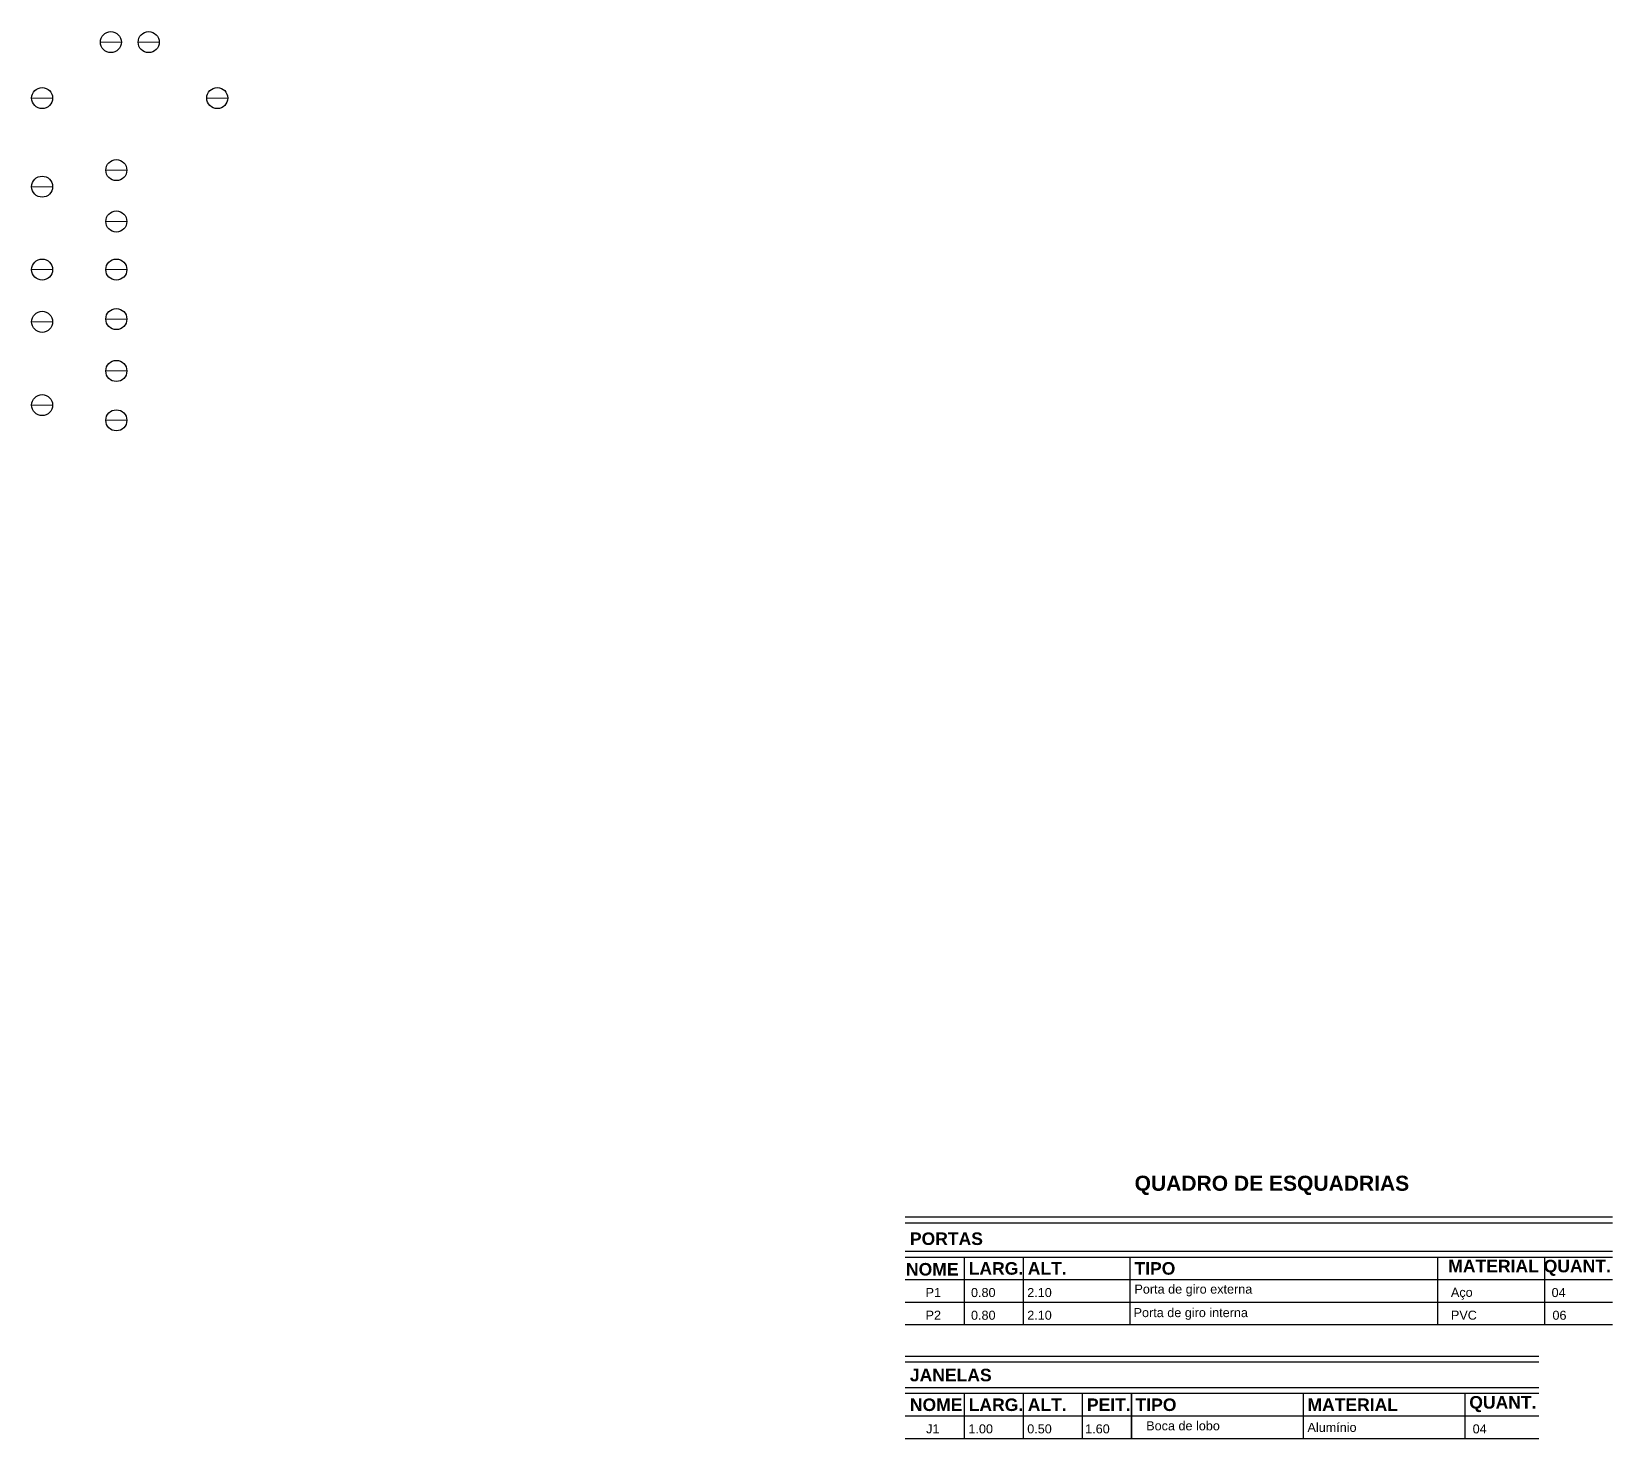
# Model space of a CAD drawing. Extents: x 3377 to 3790, y 1673 to 1846.
# Drawn here: x 3593.66 to 3631.19, y 1685.64 to 1719.04 of the extents above; entities that cross this region are included whole.
import ezdxf
from ezdxf.enums import TextEntityAlignment as Align

# ---------------------------------------------------------------- set-up
doc = ezdxf.new("R2010")
doc.units = 0
doc.header["$LTSCALE"] = 2
doc.layers.add('. TEXTO', color=7, linetype='Continuous', lineweight=0)
for name, color, linetype in [('F-VT-GREIDE', 6, 'Continuous'), ('PDF2_0', 7, 'Continuous'), ('PDF2_Text', 7, 'Continuous')]:
    doc.layers.add(name, color=color, linetype=linetype)
doc.styles.add('PDF Arial', font='arial.ttf')
doc.styles.add('PDF Arial Bold', font='arialbd.ttf')
doc.styles.add('REGUA-80', font='arial.ttf', dxfattribs={"height": 0.005})

# ---------------------------------------------------------------- blocks, each defined once
blk = doc.blocks.new('A$C6e3d451d')
at = {"layer": '. TEXTO'}
for p, q in [((1.632, 33.154), (2.132, 33.154)), ((2.53, 33.154), (3.03, 33.154)), ((0, 31.825), (0.5, 31.825)), ((4.158, 31.825), (4.658, 31.825)), ((0, 29.722), (0.5, 29.722)), ((0, 27.753), (0.5, 27.753)), ((0, 26.512), (0.5, 26.512)), ((0, 24.535), (0.5, 24.535))]:
    blk.add_line(p, q, dxfattribs=at)
at = {"layer": '. TEXTO', "color": 1}
for p, q in [((1.762, 30.115), (2.262, 30.115)), ((1.762, 28.895), (2.262, 28.895)), ((1.762, 27.753), (2.262, 27.753)), ((1.762, 26.578), (2.262, 26.578)), ((1.762, 25.346), (2.262, 25.346)), ((1.762, 24.174), (2.262, 24.174))]:
    blk.add_line(p, q, dxfattribs=at)
for centre in [(1.882, 33.154), (2.78, 33.154), (0.25, 31.825), (4.408, 31.825), (0.25, 29.722), (0.25, 27.753), (0.25, 26.512), (0.25, 24.535)]:
    blk.add_circle(centre, 0.25)
at = {"color": 1}
for centre in [(2.012, 30.115), (2.012, 28.895), (2.012, 27.753), (2.012, 26.578), (2.012, 25.346), (2.012, 24.174)]:
    blk.add_circle(centre, 0.25, dxfattribs=at)
at = {"layer": 'PDF2_0', "lineweight": 25}
for points in [[(20.74, 5.259), (37.532, 5.259)], [(20.74, 5.12), (37.532, 5.12)], [(20.74, 4.447), (37.532, 4.447)], [(20.74, 4.307), (37.532, 4.307)], [(22.143, 4.307), (22.143, 2.705)], [(23.539, 4.307), (23.539, 2.705)], [(26.078, 4.307), (26.078, 2.705)], [(33.384, 4.307), (33.384, 2.705)], [(35.924, 4.307), (35.924, 2.705)], [(20.74, 3.775), (37.532, 3.775)], [(20.74, 3.237), (37.532, 3.237)], [(20.74, 2.705), (37.532, 2.705)], [(20.74, 1.954), (35.789, 1.954)], [(20.74, 1.815), (35.789, 1.815)], [(20.74, 1.21), (35.789, 1.21)], [(20.74, 1.07), (35.783, 1.07)], [(22.143, 1.07), (22.143, 0)], [(23.539, 1.07), (23.539, 0)], [(24.942, 1.07), (24.942, 0)], [(30.187, 1.07), (30.187, 0)], [(34.029, 1.07), (34.029, 0)], [(20.74, 0.538), (35.783, 0.538)], [(20.74, 0), (35.789, 0)]]:
    blk.add_lwpolyline(points, dxfattribs=at)
blk.add_lwpolyline([(26.117, 0), (26.117, 1.07)], close=True, dxfattribs=at)
at = {"layer": '. TEXTO', "color": 3, "style": 'REGUA-80'}
for tag, p in [('01', (1.884, 32.956)), ('P', (1.865, 33.188)), ('01', (2.783, 32.956)), ('P', (2.763, 33.188)), ('J', (0.233, 31.859)), ('J', (4.391, 31.859)), ('01', (0.252, 31.627)), ('01', (4.41, 31.627)), ('02', (2.014, 29.917)), ('P', (1.994, 30.149)), ('01', (0.252, 29.524)), ('J', (0.233, 29.756)), ('P', (1.994, 28.929)), ('02', (2.014, 28.697)), ('P', (0.233, 27.787)), ('P', (1.994, 27.787)), ('01', (0.252, 27.555)), ('02', (2.014, 27.555)), ('P', (0.233, 26.546)), ('P', (1.994, 26.612)), ('01', (0.252, 26.314)), ('02', (2.014, 26.38)), ('P', (1.994, 25.38)), ('02', (2.014, 25.148)), ('01', (0.252, 24.337)), ('J', (0.233, 24.569)), ('02', (2.014, 23.976)), ('P', (1.994, 24.208))]:
    blk.add_attdef(tag, text='', height=0.15, dxfattribs=at).set_placement(p, align=Align.CENTER)
at = {"layer": 'PDF2_Text', "attachment_point": 7}
for s, insert, char_height, style in [('QUADRO DE ESQUADRIAS', (26.189, 5.778), 0.35745, 'PDF Arial Bold'), ('PORTAS', (20.853, 4.588), 0.2979, 'PDF Arial Bold'), ('NOME', (20.76, 3.863), 0.2979, 'PDF Arial Bold'), ('LARG.', (22.249, 3.883), 0.2979, 'PDF Arial Bold'), ('ALT.', (23.652, 3.888), 0.2979, 'PDF Arial Bold'), ('TIPO', (26.185, 3.883), 0.2979, 'PDF Arial Bold'), ('MATERIAL QUANT.', (33.637, 3.858), 0.29788, 'PDF Arial Bold'), ('P1', (21.226, 3.357), 0.2145, 'PDF Arial'), ('0.80', (22.304, 3.353), 0.2145, 'PDF Arial'), ('2.10', (23.639, 3.353), 0.2145, 'PDF Arial'), ('Porta de giro externa', (26.185, 3.373), 0.21447, 'PDF Arial'), ('Aço', (33.699, 3.295), 0.2145, 'PDF Arial'), ('04', (36.09, 3.353), 0.2145, 'PDF Arial'), ('P2', (21.226, 2.818), 0.2145, 'PDF Arial'), ('0.80', (22.304, 2.814), 0.2145, 'PDF Arial'), ('2.10', (23.639, 2.814), 0.2145, 'PDF Arial'), ('Porta de giro interna', (26.165, 2.815), 0.21447, 'PDF Arial'), ('PVC', (33.699, 2.816), 0.2145, 'PDF Arial'), ('06', (36.11, 2.814), 0.2145, 'PDF Arial'), ('JANELAS', (20.853, 1.351), 0.2979, 'PDF Arial Bold'), ('NOME', (20.853, 0.646), 0.2979, 'PDF Arial Bold'), ('LARG.', (22.249, 0.646), 0.2979, 'PDF Arial Bold'), ('ALT.', (23.652, 0.651), 0.2979, 'PDF Arial Bold'), ('PEIT. TIPO', (25.055, 0.646), 0.2979, 'PDF Arial Bold'), ('MATERIAL', (30.293, 0.651), 0.2979, 'PDF Arial Bold'), ('QUANT.', (34.135, 0.622), 0.2979, 'PDF Arial Bold'), ('Boca de lobo', (26.464, 0.189), 0.21447, 'PDF Arial'), ('Alumínio', (30.293, 0.151), 0.2145, 'PDF Arial'), ('J1', (21.239, 0.116), 0.2145, 'PDF Arial'), ('1.00', (22.243, 0.116), 0.2145, 'PDF Arial'), ('0.50', (23.639, 0.116), 0.2145, 'PDF Arial'), ('1.60', (25.015, 0.116), 0.2145, 'PDF Arial'), ('04', (34.215, 0.116), 0.2145, 'PDF Arial')]:
    blk.add_mtext(s, dxfattribs=dict(at, insert=insert, char_height=char_height, style=style))

msp = doc.modelspace()

# ---------------------------------------------------------------- block references
at = {"layer": 'F-VT-GREIDE'}
msp.add_blockref('A$C6e3d451d', (3593.657, 1685.641), dxfattribs=at)

doc.saveas('drawing.dxf')
